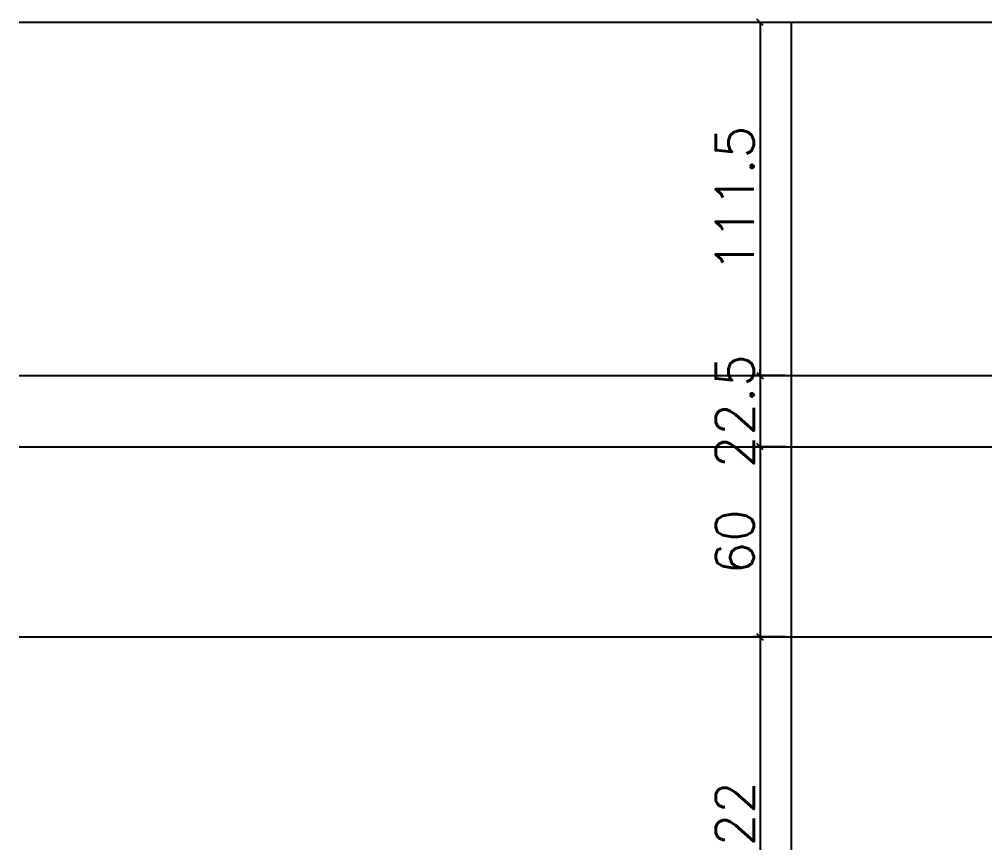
# Model space of a CAD drawing. Extents: x -40810 to 33675, y -2018 to 21213.
# Drawn here: x 12035.9 to 12340.9, y 15621.5 to 15881.5 of the extents above; entities that cross this region are included whole.
import ezdxf

# ---------------------------------------------------------------- set-up
doc = ezdxf.new("R2010")
doc.units = 0
doc.layers.get('0').update_dxf_attribs({"color": 1, "lineweight": 9})
doc.layers.add('P-NOTAS', color=7, linetype='Continuous')
doc.layers.add('Painéis', color=255, linetype='Continuous')
doc.styles.add('Romans', font='romans.shx', dxfattribs={"height": 12})
doc.dimstyles.new('cotas', dxfattribs={"dimtxt": 9, "dimasz": 2, "dimexe": 2, "dimexo": 2, "dimgap": 2, "dimtad": 1, "dimdec": 1, "dimzin": 12, "dimdsep": 46, "dimtxsty": 'Romans', "dimblk": 'OBLIQUE', "dimcen": 9, "dimclrd": 4, "dimclre": 4, "dimclrt": 240, "dimaunit": 1, "dimadec": 8, "dimazin": 3, "dimtfac": 1, "dimtdec": 1, "dimtix": 1, "dimtmove": 0, "dimatfit": 2, "dimldrblk": 'OBLIQUE', "dimfxl": 1, "dimtolj": 1, "dimtzin": 0, "dimlwd": -1, "dimlwe": -1, "dimarcsym": 0})

# ---------------------------------------------------------------- blocks, each defined once
blk = doc.blocks.new('_Oblique')
at = {"color": 0, "linetype": 'ByBlock', "lineweight": -2}
blk.add_line((-0.5, -0.5), (0.5, 0.5), dxfattribs=at)
blk = doc.blocks.new('*D3731')
at = {"layer": 'Defpoints', "color": 0, "linetype": 'Continuous', "ltscale": 30, "transparency": 16777216}
for p in [(12279.93, 15880.53), (12269.93, 15769.03), (12279.93, 15769.03)]:
    blk.add_point(p, dxfattribs=at)
at = {"layer": 'P-NOTAS', "color": 4, "linetype": 'Continuous', "ltscale": 30, "transparency": 16777216}
for p, q in [((12277.93, 15880.53), (12267.93, 15880.53)), ((12269.93, 15880.53), (12269.93, 15769.03)), ((12277.93, 15769.03), (12267.93, 15769.03))]:
    blk.add_line(p, q, dxfattribs=at)
at = {"layer": 'P-NOTAS', "color": 4, "linetype": 'Continuous', "ltscale": 30, "transparency": 16777216, "xscale": 2, "yscale": 2, "zscale": 2}
for p, rotation in [((12269.93, 15880.53), 90), ((12269.93, 15769.03), 270)]:
    blk.add_blockref('_Oblique', p, dxfattribs=dict(at, rotation=rotation))
at = {"layer": 'P-NOTAS', "color": 240, "linetype": 'Continuous', "ltscale": 30, "transparency": 16777216, "insert": (12261.93, 15824.78), "char_height": 12, "attachment_point": 5, "rotation": 90, "style": 'Romans'}
blk.add_mtext('\\A1;111.5', dxfattribs=at)
blk = doc.blocks.new('*D3732')
at = {"layer": 'Defpoints', "color": 0, "linetype": 'Continuous', "ltscale": 30, "transparency": 16777216}
for p in [(12279.93, 15769.03), (12269.93, 15746.53), (12279.93, 15746.53)]:
    blk.add_point(p, dxfattribs=at)
at = {"layer": 'P-NOTAS', "color": 4, "linetype": 'Continuous', "ltscale": 30, "transparency": 16777216}
for p, q in [((12277.93, 15769.03), (12267.93, 15769.03)), ((12269.93, 15769.03), (12269.93, 15771.03)), ((12269.93, 15769.03), (12269.93, 15746.53)), ((12277.93, 15746.53), (12267.93, 15746.53)), ((12269.93, 15746.53), (12269.93, 15744.53))]:
    blk.add_line(p, q, dxfattribs=at)
at = {"layer": 'P-NOTAS', "color": 4, "linetype": 'Continuous', "ltscale": 30, "transparency": 16777216, "xscale": 2, "yscale": 2, "zscale": 2}
for p, rotation in [((12269.93, 15769.03), 270), ((12269.93, 15746.53), 90)]:
    blk.add_blockref('_Oblique', p, dxfattribs=dict(at, rotation=rotation))
at = {"layer": 'P-NOTAS', "color": 240, "linetype": 'Continuous', "ltscale": 30, "transparency": 16777216, "insert": (12261.93, 15757.78), "char_height": 12, "attachment_point": 5, "rotation": 90, "style": 'Romans'}
blk.add_mtext('\\A1;22.5', dxfattribs=at)
blk = doc.blocks.new('*D3733')
at = {"layer": 'Defpoints', "color": 0, "linetype": 'Continuous', "ltscale": 30, "transparency": 16777216}
for p in [(12279.93, 15746.53), (12269.93, 15686.53), (12279.93, 15686.53)]:
    blk.add_point(p, dxfattribs=at)
at = {"layer": 'P-NOTAS', "color": 4, "linetype": 'Continuous', "ltscale": 30, "transparency": 16777216}
for p, q in [((12277.93, 15746.53), (12267.93, 15746.53)), ((12269.93, 15746.53), (12269.93, 15686.53)), ((12277.93, 15686.53), (12267.93, 15686.53))]:
    blk.add_line(p, q, dxfattribs=at)
at = {"layer": 'P-NOTAS', "color": 4, "linetype": 'Continuous', "ltscale": 30, "transparency": 16777216, "xscale": 2, "yscale": 2, "zscale": 2}
for p, rotation in [((12269.93, 15746.53), 90), ((12269.93, 15686.53), 270)]:
    blk.add_blockref('_Oblique', p, dxfattribs=dict(at, rotation=rotation))
at = {"layer": 'P-NOTAS', "color": 240, "linetype": 'Continuous', "ltscale": 30, "transparency": 16777216, "insert": (12261.93, 15716.53), "char_height": 12, "attachment_point": 5, "rotation": 90, "style": 'Romans'}
blk.add_mtext('\\A1;60', dxfattribs=at)
blk = doc.blocks.new('*D3734')
at = {"layer": 'Defpoints', "color": 0, "linetype": 'Continuous', "ltscale": 30, "transparency": 16777216}
for p in [(12279.93, 15686.53), (12269.93, 15564.53), (12279.93, 15564.53)]:
    blk.add_point(p, dxfattribs=at)
at = {"layer": 'P-NOTAS', "color": 4, "linetype": 'Continuous', "ltscale": 30, "transparency": 16777216}
for p, q in [((12277.93, 15686.53), (12267.93, 15686.53)), ((12269.93, 15686.53), (12269.93, 15564.53)), ((12277.93, 15564.53), (12267.93, 15564.53))]:
    blk.add_line(p, q, dxfattribs=at)
at = {"layer": 'P-NOTAS', "color": 4, "linetype": 'Continuous', "ltscale": 30, "transparency": 16777216, "xscale": 2, "yscale": 2, "zscale": 2}
for p, rotation in [((12269.93, 15686.53), 90), ((12269.93, 15564.53), 270)]:
    blk.add_blockref('_Oblique', p, dxfattribs=dict(at, rotation=rotation))
at = {"layer": 'P-NOTAS', "color": 240, "linetype": 'Continuous', "ltscale": 30, "transparency": 16777216, "insert": (12261.93, 15625.53), "char_height": 12, "attachment_point": 5, "rotation": 90, "style": 'Romans'}
blk.add_mtext('\\A1;122', dxfattribs=at)
blk = doc.blocks.new('*D3798')
at = {"layer": 'Defpoints', "color": 0, "linetype": 'Continuous', "ltscale": 30, "transparency": 16777216}
for p in [(12279.93, 15880.53), (12269.93, 15769.03), (12279.93, 15769.03)]:
    blk.add_point(p, dxfattribs=at)
at = {"layer": 'P-NOTAS', "color": 4, "linetype": 'Continuous', "ltscale": 30, "transparency": 16777216}
for p, q in [((12277.93, 15880.53), (12267.93, 15880.53)), ((12269.93, 15880.53), (12269.93, 15769.03)), ((12277.93, 15769.03), (12267.93, 15769.03))]:
    blk.add_line(p, q, dxfattribs=at)
at = {"layer": 'P-NOTAS', "color": 4, "linetype": 'Continuous', "ltscale": 30, "transparency": 16777216, "xscale": 2, "yscale": 2, "zscale": 2}
for p, rotation in [((12269.93, 15880.53), 90), ((12269.93, 15769.03), 270)]:
    blk.add_blockref('_Oblique', p, dxfattribs=dict(at, rotation=rotation))
at = {"layer": 'P-NOTAS', "color": 240, "linetype": 'Continuous', "ltscale": 30, "transparency": 16777216, "insert": (12261.93, 15824.78), "char_height": 12, "attachment_point": 5, "rotation": 90, "style": 'Romans'}
blk.add_mtext('\\A1;111.5', dxfattribs=at)
blk = doc.blocks.new('*D3799')
at = {"layer": 'Defpoints', "color": 0, "linetype": 'Continuous', "ltscale": 30, "transparency": 16777216}
for p in [(12279.93, 15769.03), (12269.93, 15746.53), (12279.93, 15746.53)]:
    blk.add_point(p, dxfattribs=at)
at = {"layer": 'P-NOTAS', "color": 4, "linetype": 'Continuous', "ltscale": 30, "transparency": 16777216}
for p, q in [((12277.93, 15769.03), (12267.93, 15769.03)), ((12269.93, 15769.03), (12269.93, 15771.03)), ((12269.93, 15769.03), (12269.93, 15746.53)), ((12277.93, 15746.53), (12267.93, 15746.53)), ((12269.93, 15746.53), (12269.93, 15744.53))]:
    blk.add_line(p, q, dxfattribs=at)
at = {"layer": 'P-NOTAS', "color": 4, "linetype": 'Continuous', "ltscale": 30, "transparency": 16777216, "xscale": 2, "yscale": 2, "zscale": 2}
for p, rotation in [((12269.93, 15769.03), 270), ((12269.93, 15746.53), 90)]:
    blk.add_blockref('_Oblique', p, dxfattribs=dict(at, rotation=rotation))
at = {"layer": 'P-NOTAS', "color": 240, "linetype": 'Continuous', "ltscale": 30, "transparency": 16777216, "insert": (12261.93, 15757.78), "char_height": 12, "attachment_point": 5, "rotation": 90, "style": 'Romans'}
blk.add_mtext('\\A1;22.5', dxfattribs=at)
blk = doc.blocks.new('*D3800')
at = {"layer": 'Defpoints', "color": 0, "linetype": 'Continuous', "ltscale": 30, "transparency": 16777216}
for p in [(12279.93, 15746.53), (12269.93, 15686.53), (12279.93, 15686.53)]:
    blk.add_point(p, dxfattribs=at)
at = {"layer": 'P-NOTAS', "color": 4, "linetype": 'Continuous', "ltscale": 30, "transparency": 16777216}
for p, q in [((12277.93, 15746.53), (12267.93, 15746.53)), ((12269.93, 15746.53), (12269.93, 15686.53)), ((12277.93, 15686.53), (12267.93, 15686.53))]:
    blk.add_line(p, q, dxfattribs=at)
at = {"layer": 'P-NOTAS', "color": 4, "linetype": 'Continuous', "ltscale": 30, "transparency": 16777216, "xscale": 2, "yscale": 2, "zscale": 2}
for p, rotation in [((12269.93, 15746.53), 90), ((12269.93, 15686.53), 270)]:
    blk.add_blockref('_Oblique', p, dxfattribs=dict(at, rotation=rotation))
at = {"layer": 'P-NOTAS', "color": 240, "linetype": 'Continuous', "ltscale": 30, "transparency": 16777216, "insert": (12261.93, 15716.53), "char_height": 12, "attachment_point": 5, "rotation": 90, "style": 'Romans'}
blk.add_mtext('\\A1;60', dxfattribs=at)
blk = doc.blocks.new('*D3801')
at = {"layer": 'Defpoints', "color": 0, "linetype": 'Continuous', "ltscale": 30, "transparency": 16777216}
for p in [(12279.93, 15686.53), (12269.93, 15564.53), (12279.93, 15564.53)]:
    blk.add_point(p, dxfattribs=at)
at = {"layer": 'P-NOTAS', "color": 4, "linetype": 'Continuous', "ltscale": 30, "transparency": 16777216}
for p, q in [((12277.93, 15686.53), (12267.93, 15686.53)), ((12269.93, 15686.53), (12269.93, 15564.53)), ((12277.93, 15564.53), (12267.93, 15564.53))]:
    blk.add_line(p, q, dxfattribs=at)
at = {"layer": 'P-NOTAS', "color": 4, "linetype": 'Continuous', "ltscale": 30, "transparency": 16777216, "xscale": 2, "yscale": 2, "zscale": 2}
for p, rotation in [((12269.93, 15686.53), 90), ((12269.93, 15564.53), 270)]:
    blk.add_blockref('_Oblique', p, dxfattribs=dict(at, rotation=rotation))
at = {"layer": 'P-NOTAS', "color": 240, "linetype": 'Continuous', "ltscale": 30, "transparency": 16777216, "insert": (12261.93, 15625.53), "char_height": 12, "attachment_point": 5, "rotation": 90, "style": 'Romans'}
blk.add_mtext('\\A1;122', dxfattribs=at)
blk = doc.blocks.new('*D6269')
at = {"layer": 'Defpoints', "color": 0, "ltscale": 30, "transparency": 16777216}
for p in [(12279.93, 15880.53), (12269.93, 15769.03), (12279.93, 15769.03)]:
    blk.add_point(p, dxfattribs=at)
at = {"layer": 'P-NOTAS', "color": 4, "ltscale": 30, "transparency": 16777216}
for p, q in [((12277.93, 15880.53), (12267.93, 15880.53)), ((12269.93, 15880.53), (12269.93, 15769.03)), ((12277.93, 15769.03), (12267.93, 15769.03))]:
    blk.add_line(p, q, dxfattribs=at)
at = {"layer": 'P-NOTAS', "color": 4, "ltscale": 30, "transparency": 16777216, "xscale": 2, "yscale": 2, "zscale": 2}
for p, rotation in [((12269.93, 15880.53), 90), ((12269.93, 15769.03), 270)]:
    blk.add_blockref('_Oblique', p, dxfattribs=dict(at, rotation=rotation))
at = {"layer": 'P-NOTAS', "color": 240, "ltscale": 30, "transparency": 16777216, "insert": (12261.93, 15824.78), "char_height": 12, "attachment_point": 5, "rotation": 90, "style": 'Romans'}
blk.add_mtext('\\A1;111.5', dxfattribs=at)
blk = doc.blocks.new('*D6270')
at = {"layer": 'Defpoints', "color": 0, "ltscale": 30, "transparency": 16777216}
for p in [(12279.93, 15769.03), (12269.93, 15746.53), (12279.93, 15746.53)]:
    blk.add_point(p, dxfattribs=at)
at = {"layer": 'P-NOTAS', "color": 4, "ltscale": 30, "transparency": 16777216}
for p, q in [((12277.93, 15769.03), (12267.93, 15769.03)), ((12269.93, 15769.03), (12269.93, 15771.03)), ((12269.93, 15769.03), (12269.93, 15746.53)), ((12277.93, 15746.53), (12267.93, 15746.53)), ((12269.93, 15746.53), (12269.93, 15744.53))]:
    blk.add_line(p, q, dxfattribs=at)
at = {"layer": 'P-NOTAS', "color": 4, "ltscale": 30, "transparency": 16777216, "xscale": 2, "yscale": 2, "zscale": 2}
for p, rotation in [((12269.93, 15769.03), 270), ((12269.93, 15746.53), 90)]:
    blk.add_blockref('_Oblique', p, dxfattribs=dict(at, rotation=rotation))
at = {"layer": 'P-NOTAS', "color": 240, "ltscale": 30, "transparency": 16777216, "insert": (12261.93, 15757.78), "char_height": 12, "attachment_point": 5, "rotation": 90, "style": 'Romans'}
blk.add_mtext('\\A1;22.5', dxfattribs=at)
blk = doc.blocks.new('*D6271')
at = {"layer": 'Defpoints', "color": 0, "ltscale": 30, "transparency": 16777216}
for p in [(12279.93, 15746.53), (12269.93, 15686.53), (12279.93, 15686.53)]:
    blk.add_point(p, dxfattribs=at)
at = {"layer": 'P-NOTAS', "color": 4, "ltscale": 30, "transparency": 16777216}
for p, q in [((12277.93, 15746.53), (12267.93, 15746.53)), ((12269.93, 15746.53), (12269.93, 15686.53)), ((12277.93, 15686.53), (12267.93, 15686.53))]:
    blk.add_line(p, q, dxfattribs=at)
at = {"layer": 'P-NOTAS', "color": 4, "ltscale": 30, "transparency": 16777216, "xscale": 2, "yscale": 2, "zscale": 2}
for p, rotation in [((12269.93, 15746.53), 90), ((12269.93, 15686.53), 270)]:
    blk.add_blockref('_Oblique', p, dxfattribs=dict(at, rotation=rotation))
at = {"layer": 'P-NOTAS', "color": 240, "ltscale": 30, "transparency": 16777216, "insert": (12261.93, 15716.53), "char_height": 12, "attachment_point": 5, "rotation": 90, "style": 'Romans'}
blk.add_mtext('\\A1;60', dxfattribs=at)
blk = doc.blocks.new('*D6272')
at = {"layer": 'Defpoints', "color": 0, "ltscale": 30, "transparency": 16777216}
for p in [(12279.93, 15686.53), (12269.93, 15564.53), (12279.93, 15564.53)]:
    blk.add_point(p, dxfattribs=at)
at = {"layer": 'P-NOTAS', "color": 4, "ltscale": 30, "transparency": 16777216}
for p, q in [((12277.93, 15686.53), (12267.93, 15686.53)), ((12269.93, 15686.53), (12269.93, 15564.53)), ((12277.93, 15564.53), (12267.93, 15564.53))]:
    blk.add_line(p, q, dxfattribs=at)
at = {"layer": 'P-NOTAS', "color": 4, "ltscale": 30, "transparency": 16777216, "xscale": 2, "yscale": 2, "zscale": 2}
for p, rotation in [((12269.93, 15686.53), 90), ((12269.93, 15564.53), 270)]:
    blk.add_blockref('_Oblique', p, dxfattribs=dict(at, rotation=rotation))
at = {"layer": 'P-NOTAS', "color": 240, "ltscale": 30, "transparency": 16777216, "insert": (12261.93, 15625.53), "char_height": 12, "attachment_point": 5, "rotation": 90, "style": 'Romans'}
blk.add_mtext('\\A1;122', dxfattribs=at)
blk = doc.blocks.new('*D6336')
at = {"layer": 'Defpoints', "color": 0, "ltscale": 30, "transparency": 16777216}
for p in [(12279.93, 15880.53), (12269.93, 15769.03), (12279.93, 15769.03)]:
    blk.add_point(p, dxfattribs=at)
at = {"layer": 'P-NOTAS', "color": 4, "ltscale": 30, "transparency": 16777216}
for p, q in [((12277.93, 15880.53), (12267.93, 15880.53)), ((12269.93, 15880.53), (12269.93, 15769.03)), ((12277.93, 15769.03), (12267.93, 15769.03))]:
    blk.add_line(p, q, dxfattribs=at)
at = {"layer": 'P-NOTAS', "color": 4, "ltscale": 30, "transparency": 16777216, "xscale": 2, "yscale": 2, "zscale": 2}
for p, rotation in [((12269.93, 15880.53), 90), ((12269.93, 15769.03), 270)]:
    blk.add_blockref('_Oblique', p, dxfattribs=dict(at, rotation=rotation))
at = {"layer": 'P-NOTAS', "color": 240, "ltscale": 30, "transparency": 16777216, "insert": (12261.93, 15824.78), "char_height": 12, "attachment_point": 5, "rotation": 90, "style": 'Romans'}
blk.add_mtext('\\A1;111.5', dxfattribs=at)
blk = doc.blocks.new('*D6337')
at = {"layer": 'Defpoints', "color": 0, "ltscale": 30, "transparency": 16777216}
for p in [(12279.93, 15769.03), (12269.93, 15746.53), (12279.93, 15746.53)]:
    blk.add_point(p, dxfattribs=at)
at = {"layer": 'P-NOTAS', "color": 4, "ltscale": 30, "transparency": 16777216}
for p, q in [((12277.93, 15769.03), (12267.93, 15769.03)), ((12269.93, 15769.03), (12269.93, 15771.03)), ((12269.93, 15769.03), (12269.93, 15746.53)), ((12277.93, 15746.53), (12267.93, 15746.53)), ((12269.93, 15746.53), (12269.93, 15744.53))]:
    blk.add_line(p, q, dxfattribs=at)
at = {"layer": 'P-NOTAS', "color": 4, "ltscale": 30, "transparency": 16777216, "xscale": 2, "yscale": 2, "zscale": 2}
for p, rotation in [((12269.93, 15769.03), 270), ((12269.93, 15746.53), 90)]:
    blk.add_blockref('_Oblique', p, dxfattribs=dict(at, rotation=rotation))
at = {"layer": 'P-NOTAS', "color": 240, "ltscale": 30, "transparency": 16777216, "insert": (12261.93, 15757.78), "char_height": 12, "attachment_point": 5, "rotation": 90, "style": 'Romans'}
blk.add_mtext('\\A1;22.5', dxfattribs=at)
blk = doc.blocks.new('*D6338')
at = {"layer": 'Defpoints', "color": 0, "ltscale": 30, "transparency": 16777216}
for p in [(12279.93, 15746.53), (12269.93, 15686.53), (12279.93, 15686.53)]:
    blk.add_point(p, dxfattribs=at)
at = {"layer": 'P-NOTAS', "color": 4, "ltscale": 30, "transparency": 16777216}
for p, q in [((12277.93, 15746.53), (12267.93, 15746.53)), ((12269.93, 15746.53), (12269.93, 15686.53)), ((12277.93, 15686.53), (12267.93, 15686.53))]:
    blk.add_line(p, q, dxfattribs=at)
at = {"layer": 'P-NOTAS', "color": 4, "ltscale": 30, "transparency": 16777216, "xscale": 2, "yscale": 2, "zscale": 2}
for p, rotation in [((12269.93, 15746.53), 90), ((12269.93, 15686.53), 270)]:
    blk.add_blockref('_Oblique', p, dxfattribs=dict(at, rotation=rotation))
at = {"layer": 'P-NOTAS', "color": 240, "ltscale": 30, "transparency": 16777216, "insert": (12261.93, 15716.53), "char_height": 12, "attachment_point": 5, "rotation": 90, "style": 'Romans'}
blk.add_mtext('\\A1;60', dxfattribs=at)
blk = doc.blocks.new('*D6339')
at = {"layer": 'Defpoints', "color": 0, "ltscale": 30, "transparency": 16777216}
for p in [(12279.93, 15686.53), (12269.93, 15564.53), (12279.93, 15564.53)]:
    blk.add_point(p, dxfattribs=at)
at = {"layer": 'P-NOTAS', "color": 4, "ltscale": 30, "transparency": 16777216}
for p, q in [((12277.93, 15686.53), (12267.93, 15686.53)), ((12269.93, 15686.53), (12269.93, 15564.53)), ((12277.93, 15564.53), (12267.93, 15564.53))]:
    blk.add_line(p, q, dxfattribs=at)
at = {"layer": 'P-NOTAS', "color": 4, "ltscale": 30, "transparency": 16777216, "xscale": 2, "yscale": 2, "zscale": 2}
for p, rotation in [((12269.93, 15686.53), 90), ((12269.93, 15564.53), 270)]:
    blk.add_blockref('_Oblique', p, dxfattribs=dict(at, rotation=rotation))
at = {"layer": 'P-NOTAS', "color": 240, "ltscale": 30, "transparency": 16777216, "insert": (12261.93, 15625.53), "char_height": 12, "attachment_point": 5, "rotation": 90, "style": 'Romans'}
blk.add_mtext('\\A1;122', dxfattribs=at)
blk = doc.blocks.new('*D6453')
at = {"layer": 'Defpoints', "color": 0, "ltscale": 30, "transparency": 16777216}
for p in [(12279.93, 15880.53), (12269.93, 15769.03), (12279.93, 15769.03)]:
    blk.add_point(p, dxfattribs=at)
at = {"layer": 'P-NOTAS', "color": 4, "ltscale": 30, "transparency": 16777216}
for p, q in [((12277.93, 15880.53), (12267.93, 15880.53)), ((12269.93, 15880.53), (12269.93, 15769.03)), ((12277.93, 15769.03), (12267.93, 15769.03))]:
    blk.add_line(p, q, dxfattribs=at)
at = {"layer": 'P-NOTAS', "color": 4, "ltscale": 30, "transparency": 16777216, "xscale": 2, "yscale": 2, "zscale": 2}
for p, rotation in [((12269.93, 15880.53), 90), ((12269.93, 15769.03), 270)]:
    blk.add_blockref('_Oblique', p, dxfattribs=dict(at, rotation=rotation))
at = {"layer": 'P-NOTAS', "color": 240, "ltscale": 30, "transparency": 16777216, "insert": (12261.93, 15824.78), "char_height": 12, "attachment_point": 5, "rotation": 90, "style": 'Romans'}
blk.add_mtext('\\A1;111.5', dxfattribs=at)
blk = doc.blocks.new('*D6454')
at = {"layer": 'Defpoints', "color": 0, "ltscale": 30, "transparency": 16777216}
for p in [(12279.93, 15769.03), (12269.93, 15746.53), (12279.93, 15746.53)]:
    blk.add_point(p, dxfattribs=at)
at = {"layer": 'P-NOTAS', "color": 4, "ltscale": 30, "transparency": 16777216}
for p, q in [((12277.93, 15769.03), (12267.93, 15769.03)), ((12269.93, 15769.03), (12269.93, 15771.03)), ((12269.93, 15769.03), (12269.93, 15746.53)), ((12277.93, 15746.53), (12267.93, 15746.53)), ((12269.93, 15746.53), (12269.93, 15744.53))]:
    blk.add_line(p, q, dxfattribs=at)
at = {"layer": 'P-NOTAS', "color": 4, "ltscale": 30, "transparency": 16777216, "xscale": 2, "yscale": 2, "zscale": 2}
for p, rotation in [((12269.93, 15769.03), 270), ((12269.93, 15746.53), 90)]:
    blk.add_blockref('_Oblique', p, dxfattribs=dict(at, rotation=rotation))
at = {"layer": 'P-NOTAS', "color": 240, "ltscale": 30, "transparency": 16777216, "insert": (12261.93, 15757.78), "char_height": 12, "attachment_point": 5, "rotation": 90, "style": 'Romans'}
blk.add_mtext('\\A1;22.5', dxfattribs=at)
blk = doc.blocks.new('*D6455')
at = {"layer": 'Defpoints', "color": 0, "ltscale": 30, "transparency": 16777216}
for p in [(12279.93, 15746.53), (12269.93, 15686.53), (12279.93, 15686.53)]:
    blk.add_point(p, dxfattribs=at)
at = {"layer": 'P-NOTAS', "color": 4, "ltscale": 30, "transparency": 16777216}
for p, q in [((12277.93, 15746.53), (12267.93, 15746.53)), ((12269.93, 15746.53), (12269.93, 15686.53)), ((12277.93, 15686.53), (12267.93, 15686.53))]:
    blk.add_line(p, q, dxfattribs=at)
at = {"layer": 'P-NOTAS', "color": 4, "ltscale": 30, "transparency": 16777216, "xscale": 2, "yscale": 2, "zscale": 2}
for p, rotation in [((12269.93, 15746.53), 90), ((12269.93, 15686.53), 270)]:
    blk.add_blockref('_Oblique', p, dxfattribs=dict(at, rotation=rotation))
at = {"layer": 'P-NOTAS', "color": 240, "ltscale": 30, "transparency": 16777216, "insert": (12261.93, 15716.53), "char_height": 12, "attachment_point": 5, "rotation": 90, "style": 'Romans'}
blk.add_mtext('\\A1;60', dxfattribs=at)
blk = doc.blocks.new('*D6456')
at = {"layer": 'Defpoints', "color": 0, "ltscale": 30, "transparency": 16777216}
for p in [(12279.93, 15686.53), (12269.93, 15564.53), (12279.93, 15564.53)]:
    blk.add_point(p, dxfattribs=at)
at = {"layer": 'P-NOTAS', "color": 4, "ltscale": 30, "transparency": 16777216}
for p, q in [((12277.93, 15686.53), (12267.93, 15686.53)), ((12269.93, 15686.53), (12269.93, 15564.53)), ((12277.93, 15564.53), (12267.93, 15564.53))]:
    blk.add_line(p, q, dxfattribs=at)
at = {"layer": 'P-NOTAS', "color": 4, "ltscale": 30, "transparency": 16777216, "xscale": 2, "yscale": 2, "zscale": 2}
for p, rotation in [((12269.93, 15686.53), 90), ((12269.93, 15564.53), 270)]:
    blk.add_blockref('_Oblique', p, dxfattribs=dict(at, rotation=rotation))
at = {"layer": 'P-NOTAS', "color": 240, "ltscale": 30, "transparency": 16777216, "insert": (12261.93, 15625.53), "char_height": 12, "attachment_point": 5, "rotation": 90, "style": 'Romans'}
blk.add_mtext('\\A1;122', dxfattribs=at)
blk = doc.blocks.new('*D6520')
at = {"layer": 'Defpoints', "color": 0, "ltscale": 30, "transparency": 16777216}
for p in [(12279.93, 15880.53), (12269.93, 15769.03), (12279.93, 15769.03)]:
    blk.add_point(p, dxfattribs=at)
at = {"layer": 'P-NOTAS', "color": 4, "ltscale": 30, "transparency": 16777216}
for p, q in [((12277.93, 15880.53), (12267.93, 15880.53)), ((12269.93, 15880.53), (12269.93, 15769.03)), ((12277.93, 15769.03), (12267.93, 15769.03))]:
    blk.add_line(p, q, dxfattribs=at)
at = {"layer": 'P-NOTAS', "color": 4, "ltscale": 30, "transparency": 16777216, "xscale": 2, "yscale": 2, "zscale": 2}
for p, rotation in [((12269.93, 15880.53), 90), ((12269.93, 15769.03), 270)]:
    blk.add_blockref('_Oblique', p, dxfattribs=dict(at, rotation=rotation))
at = {"layer": 'P-NOTAS', "color": 240, "ltscale": 30, "transparency": 16777216, "insert": (12261.93, 15824.78), "char_height": 12, "attachment_point": 5, "rotation": 90, "style": 'Romans'}
blk.add_mtext('\\A1;111.5', dxfattribs=at)
blk = doc.blocks.new('*D6521')
at = {"layer": 'Defpoints', "color": 0, "ltscale": 30, "transparency": 16777216}
for p in [(12279.93, 15769.03), (12269.93, 15746.53), (12279.93, 15746.53)]:
    blk.add_point(p, dxfattribs=at)
at = {"layer": 'P-NOTAS', "color": 4, "ltscale": 30, "transparency": 16777216}
for p, q in [((12277.93, 15769.03), (12267.93, 15769.03)), ((12269.93, 15769.03), (12269.93, 15771.03)), ((12269.93, 15769.03), (12269.93, 15746.53)), ((12277.93, 15746.53), (12267.93, 15746.53)), ((12269.93, 15746.53), (12269.93, 15744.53))]:
    blk.add_line(p, q, dxfattribs=at)
at = {"layer": 'P-NOTAS', "color": 4, "ltscale": 30, "transparency": 16777216, "xscale": 2, "yscale": 2, "zscale": 2}
for p, rotation in [((12269.93, 15769.03), 270), ((12269.93, 15746.53), 90)]:
    blk.add_blockref('_Oblique', p, dxfattribs=dict(at, rotation=rotation))
at = {"layer": 'P-NOTAS', "color": 240, "ltscale": 30, "transparency": 16777216, "insert": (12261.93, 15757.78), "char_height": 12, "attachment_point": 5, "rotation": 90, "style": 'Romans'}
blk.add_mtext('\\A1;22.5', dxfattribs=at)
blk = doc.blocks.new('*D6522')
at = {"layer": 'Defpoints', "color": 0, "ltscale": 30, "transparency": 16777216}
for p in [(12279.93, 15746.53), (12269.93, 15686.53), (12279.93, 15686.53)]:
    blk.add_point(p, dxfattribs=at)
at = {"layer": 'P-NOTAS', "color": 4, "ltscale": 30, "transparency": 16777216}
for p, q in [((12277.93, 15746.53), (12267.93, 15746.53)), ((12269.93, 15746.53), (12269.93, 15686.53)), ((12277.93, 15686.53), (12267.93, 15686.53))]:
    blk.add_line(p, q, dxfattribs=at)
at = {"layer": 'P-NOTAS', "color": 4, "ltscale": 30, "transparency": 16777216, "xscale": 2, "yscale": 2, "zscale": 2}
for p, rotation in [((12269.93, 15746.53), 90), ((12269.93, 15686.53), 270)]:
    blk.add_blockref('_Oblique', p, dxfattribs=dict(at, rotation=rotation))
at = {"layer": 'P-NOTAS', "color": 240, "ltscale": 30, "transparency": 16777216, "insert": (12261.93, 15716.53), "char_height": 12, "attachment_point": 5, "rotation": 90, "style": 'Romans'}
blk.add_mtext('\\A1;60', dxfattribs=at)
blk = doc.blocks.new('*D6523')
at = {"layer": 'Defpoints', "color": 0, "ltscale": 30, "transparency": 16777216}
for p in [(12279.93, 15686.53), (12269.93, 15564.53), (12279.93, 15564.53)]:
    blk.add_point(p, dxfattribs=at)
at = {"layer": 'P-NOTAS', "color": 4, "ltscale": 30, "transparency": 16777216}
for p, q in [((12277.93, 15686.53), (12267.93, 15686.53)), ((12269.93, 15686.53), (12269.93, 15564.53)), ((12277.93, 15564.53), (12267.93, 15564.53))]:
    blk.add_line(p, q, dxfattribs=at)
at = {"layer": 'P-NOTAS', "color": 4, "ltscale": 30, "transparency": 16777216, "xscale": 2, "yscale": 2, "zscale": 2}
for p, rotation in [((12269.93, 15686.53), 90), ((12269.93, 15564.53), 270)]:
    blk.add_blockref('_Oblique', p, dxfattribs=dict(at, rotation=rotation))
at = {"layer": 'P-NOTAS', "color": 240, "ltscale": 30, "transparency": 16777216, "insert": (12261.93, 15625.53), "char_height": 12, "attachment_point": 5, "rotation": 90, "style": 'Romans'}
blk.add_mtext('\\A1;122', dxfattribs=at)

msp = doc.modelspace()

# ---------------------------------------------------------------- linework, layer by layer
at = {"layer": 'Painéis', "linetype": 'Continuous', "ltscale": 30}
for points in [[(12068.913, 15880.529), (12035.913, 15880.529)], [(12068.913, 15880.529), (12035.913, 15880.529)], [(12645.913, 15880.529), (12068.913, 15880.529)], [(12645.913, 15880.529), (12068.913, 15880.529)], [(12279.913, 15362.529), (12279.913, 15880.529)], [(12279.913, 15362.529), (12279.913, 15880.529)], [(12035.913, 15769.029), (12645.913, 15769.029)], [(12035.913, 15769.029), (12645.913, 15769.029)], [(12035.913, 15746.529), (12645.913, 15746.529)], [(12035.913, 15746.529), (12645.913, 15746.529)], [(12035.913, 15686.529), (12645.913, 15686.529)], [(12035.913, 15686.529), (12645.913, 15686.529)]]:
    msp.add_lwpolyline(points, dxfattribs=at)
at = {"layer": 'Painéis', "ltscale": 30}
for points in [[(12068.913, 15880.529), (12035.913, 15880.529)], [(12068.913, 15880.529), (12035.913, 15880.529)], [(12068.913, 15880.529), (12035.913, 15880.529)], [(12068.913, 15880.529), (12035.913, 15880.529)], [(12645.913, 15880.529), (12068.913, 15880.529)], [(12645.913, 15880.529), (12068.913, 15880.529)], [(12645.913, 15880.529), (12068.913, 15880.529)], [(12645.913, 15880.529), (12068.913, 15880.529)], [(12279.913, 15362.529), (12279.913, 15880.529)], [(12279.913, 15362.529), (12279.913, 15880.529)], [(12279.913, 15362.529), (12279.913, 15880.529)], [(12279.913, 15362.529), (12279.913, 15880.529)], [(12035.913, 15769.029), (12645.913, 15769.029)], [(12035.913, 15769.029), (12645.913, 15769.029)], [(12035.913, 15769.029), (12645.913, 15769.029)], [(12035.913, 15769.029), (12645.913, 15769.029)], [(12035.913, 15746.529), (12645.913, 15746.529)], [(12035.913, 15746.529), (12645.913, 15746.529)], [(12035.913, 15746.529), (12645.913, 15746.529)], [(12035.913, 15746.529), (12645.913, 15746.529)], [(12035.913, 15686.529), (12645.913, 15686.529)], [(12035.913, 15686.529), (12645.913, 15686.529)], [(12035.913, 15686.529), (12645.913, 15686.529)], [(12035.913, 15686.529), (12645.913, 15686.529)]]:
    msp.add_lwpolyline(points, dxfattribs=at)

# ---------------------------------------------------------------- dimensions: what is measured, and where the dimension line sits
at = {"layer": 'P-NOTAS', "linetype": 'Continuous', "ltscale": 30}
for base, p1, p2, picture, middle in [((12269.929, 15769.029), (12279.929, 15880.529), (12279.929, 15769.029), '*D3731', (12261.929, 15824.779)), ((12269.929, 15769.029), (12279.929, 15880.529), (12279.929, 15769.029), '*D3798', (12261.929, 15824.779)), ((12269.929, 15746.529), (12279.929, 15769.029), (12279.929, 15746.529), '*D3732', (12261.929, 15757.779)), ((12269.929, 15746.529), (12279.929, 15769.029), (12279.929, 15746.529), '*D3799', (12261.929, 15757.779)), ((12269.929, 15686.529), (12279.929, 15746.529), (12279.929, 15686.529), '*D3733', (12261.929, 15716.529)), ((12269.929, 15686.529), (12279.929, 15746.529), (12279.929, 15686.529), '*D3800', (12261.929, 15716.529)), ((12269.929, 15564.529), (12279.929, 15686.529), (12279.929, 15564.529), '*D3734', (12261.929, 15625.529)), ((12269.929, 15564.529), (12279.929, 15686.529), (12279.929, 15564.529), '*D3801', (12261.929, 15625.529))]:
    dim = msp.add_linear_dim(base=base, p1=p1, p2=p2, angle=90, dimstyle='cotas', dxfattribs=at)
    dim.commit()
    dim.dimension.update_dxf_attribs({"geometry": picture, "text_midpoint": middle})
at = {"layer": 'P-NOTAS', "ltscale": 30}
for base, p1, p2, picture, middle in [((12269.929, 15769.029), (12279.929, 15880.529), (12279.929, 15769.029), '*D6269', (12261.929, 15824.779)), ((12269.929, 15769.029), (12279.929, 15880.529), (12279.929, 15769.029), '*D6336', (12261.929, 15824.779)), ((12269.929, 15769.029), (12279.929, 15880.529), (12279.929, 15769.029), '*D6453', (12261.929, 15824.779)), ((12269.929, 15769.029), (12279.929, 15880.529), (12279.929, 15769.029), '*D6520', (12261.929, 15824.779)), ((12269.929, 15746.529), (12279.929, 15769.029), (12279.929, 15746.529), '*D6270', (12261.929, 15757.779)), ((12269.929, 15746.529), (12279.929, 15769.029), (12279.929, 15746.529), '*D6337', (12261.929, 15757.779)), ((12269.929, 15746.529), (12279.929, 15769.029), (12279.929, 15746.529), '*D6454', (12261.929, 15757.779)), ((12269.929, 15746.529), (12279.929, 15769.029), (12279.929, 15746.529), '*D6521', (12261.929, 15757.779)), ((12269.929, 15686.529), (12279.929, 15746.529), (12279.929, 15686.529), '*D6271', (12261.929, 15716.529)), ((12269.929, 15686.529), (12279.929, 15746.529), (12279.929, 15686.529), '*D6338', (12261.929, 15716.529)), ((12269.929, 15686.529), (12279.929, 15746.529), (12279.929, 15686.529), '*D6455', (12261.929, 15716.529)), ((12269.929, 15686.529), (12279.929, 15746.529), (12279.929, 15686.529), '*D6522', (12261.929, 15716.529)), ((12269.929, 15564.529), (12279.929, 15686.529), (12279.929, 15564.529), '*D6272', (12261.929, 15625.529)), ((12269.929, 15564.529), (12279.929, 15686.529), (12279.929, 15564.529), '*D6339', (12261.929, 15625.529)), ((12269.929, 15564.529), (12279.929, 15686.529), (12279.929, 15564.529), '*D6456', (12261.929, 15625.529)), ((12269.929, 15564.529), (12279.929, 15686.529), (12279.929, 15564.529), '*D6523', (12261.929, 15625.529))]:
    dim = msp.add_linear_dim(base=base, p1=p1, p2=p2, angle=90, dimstyle='cotas', dxfattribs=at)
    dim.commit()
    dim.dimension.update_dxf_attribs({"geometry": picture, "text_midpoint": middle})

doc.saveas('drawing.dxf')
